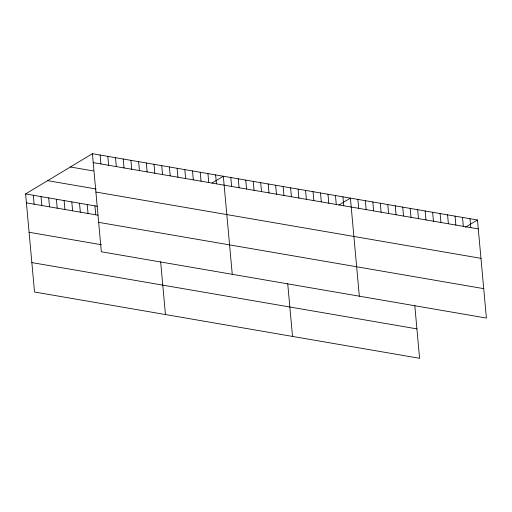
<?xml version="1.0" encoding="UTF-8"?>
<svg xmlns="http://www.w3.org/2000/svg" width="512" height="512" viewBox="0 0 512 512"><rect width="100%" height="100%" fill="white"/><g stroke="black" fill="none" stroke-linecap="round" stroke-linejoin="round"><path stroke-width="0.77" d="M414.797 305.574L419.59 358.298L34.528 292.006L25.6 193.939L92.41 153.702L477.472 219.994L486.4 318.061L101.331 251.77L92.41 153.702M211.994 183.066L223.328 176.237L232.256 274.31M339.066 204.947L350.4 198.118L359.328 296.186M465.504 227.2L477.472 219.994M93.222 162.63L478.285 228.922M70.362 166.976L93.466 170.957M47.648 180.659L96.166 189.011M95.898 192.045L480.966 258.336M25.6 193.939L97.222 206.272M26.413 202.867L98.035 215.2M98.656 222.349L483.725 288.646M29.088 232.282L101.485 244.749M31.846 262.592L416.915 328.883M470.003 218.707L470.816 227.635M462.528 217.421L463.341 226.349M455.053 216.134L455.866 225.062M447.578 214.848L448.39 223.776M440.102 213.562L440.915 222.49M432.627 212.275L433.44 221.203M425.152 210.982L425.965 219.917M417.677 209.696L418.49 218.63M410.202 208.41L411.014 217.344M402.726 207.123L403.539 216.051M395.251 205.837L396.064 214.765M387.776 204.55L388.589 213.478M380.301 203.264L381.114 212.192M372.826 201.978L373.638 210.906M365.35 200.691L366.163 209.619M357.875 199.405L358.688 208.333M342.925 196.832L343.738 205.76M335.456 195.546L336.269 204.474M327.981 194.253L328.794 203.187M320.506 192.966L321.318 201.901M313.03 191.68L313.843 200.614M305.555 190.394L306.368 199.322M298.08 189.107L298.893 198.035M290.605 187.821L291.418 196.749M283.13 186.534L283.942 195.462M287.725 283.693L292.518 336.422M275.654 185.248L276.467 194.176M268.179 183.962L268.992 192.89M260.704 182.675L261.517 191.603M253.229 181.389L254.042 190.317M245.754 180.102L246.566 189.03M238.278 178.816L239.091 187.744M230.803 177.53L231.616 186.458M215.629 174.912L216.442 183.84M207.93 173.587L208.742 182.515M200.224 172.262L201.037 181.19M192.525 170.938L193.338 179.866M184.826 169.613L185.638 178.541M177.12 168.282L177.933 177.216M169.421 166.957L170.234 175.885M161.722 165.632L162.534 174.56M154.016 164.307L154.829 173.235M160.646 261.818L165.446 314.547M146.317 162.982L147.13 171.91M138.618 161.658L139.43 170.586M130.912 160.326L131.725 169.261M123.213 159.002L124.026 167.93M115.514 157.677L116.326 166.605M107.808 156.352L108.621 165.28M100.109 155.027L100.922 163.955M94.912 205.869L95.725 214.803M87.213 204.544L88.026 213.472M79.507 203.219L80.32 212.147M71.808 201.894L72.621 210.822M64.109 200.57L64.922 209.498M56.403 199.245L57.216 208.173M48.704 197.914L49.517 206.848M41.005 196.589L41.818 205.517M33.299 195.264L34.112 204.192"/></g></svg>
